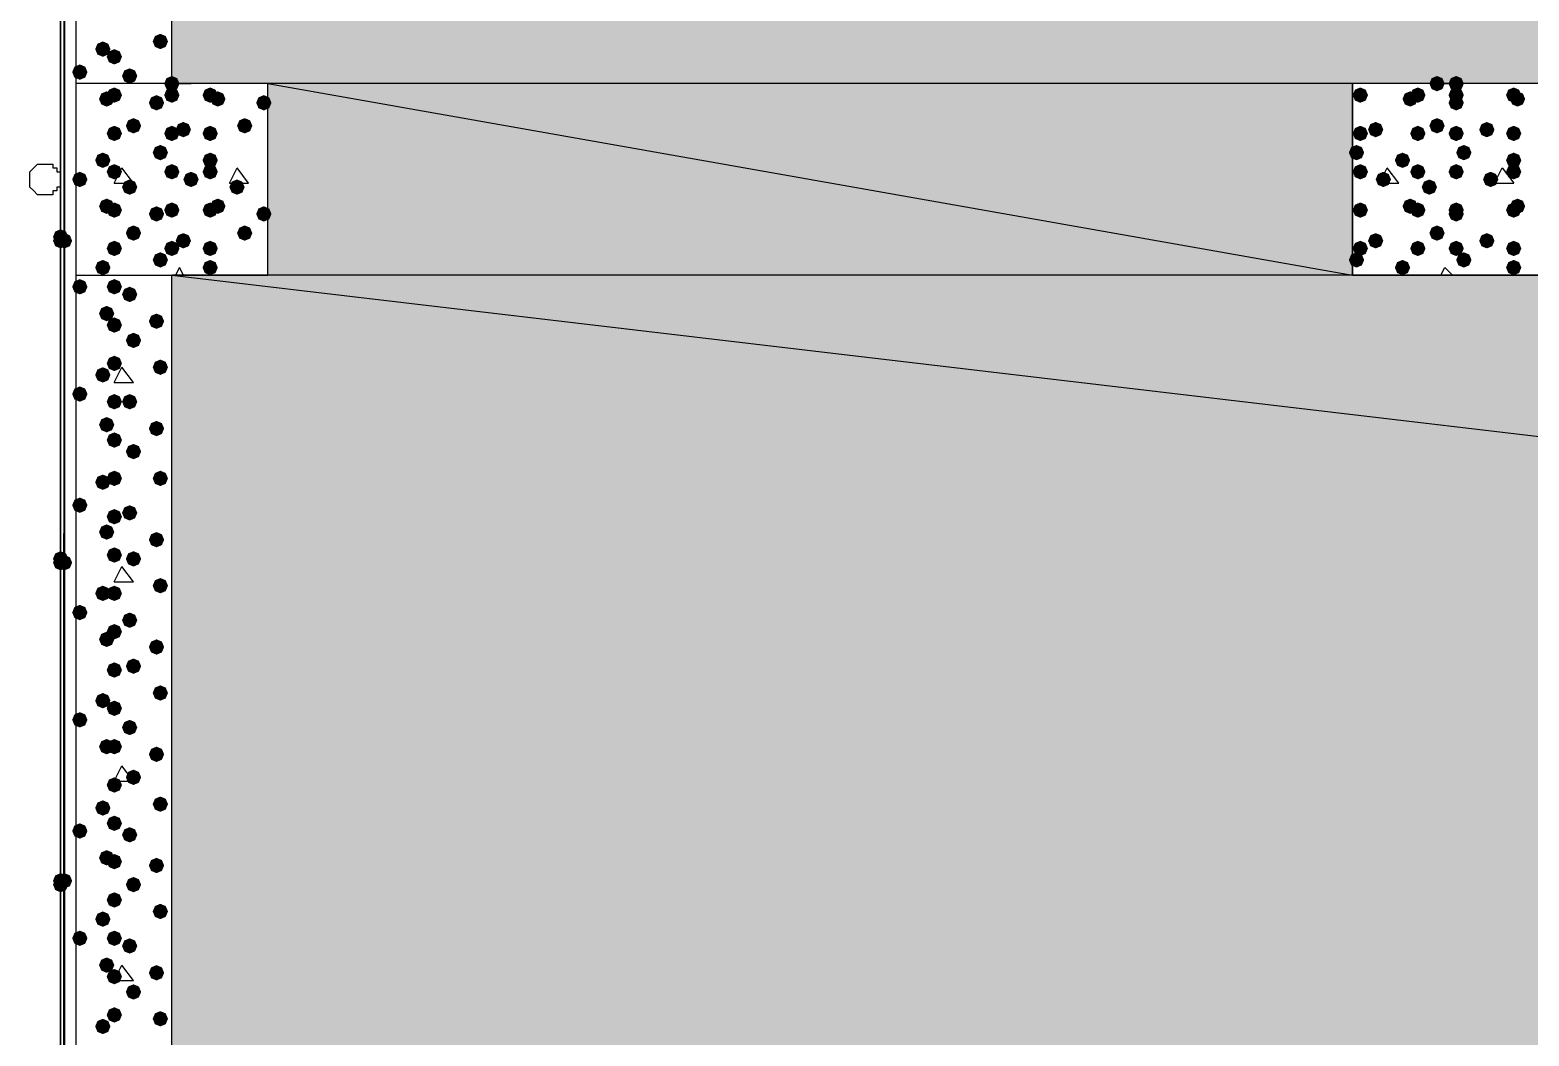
# Model space of a CAD drawing. Header units: millimetres. Extents: x 0 to 420, y 0 to 297.
# Drawn here: x 31.96 to 48.51, y 194.46 to 205.57 of the extents above; entities that cross this region are included whole.
import ezdxf

# ---------------------------------------------------------------- set-up
doc = ezdxf.new("R2010")
doc.units = ezdxf.units.MM
doc.layers.get('0').update_dxf_attribs({"linetype": 'CONTINUOUS'})

msp = doc.modelspace()

# ---------------------------------------------------------------- hatches: boundary and pattern name
at = {"true_color": 0x000007}
h = msp.add_hatch(color=0, dxfattribs=at)
h.paths.add_polyline_path([(32.342667, 226.271667), (32.342667, 82.677)], flags=0)
h.paths.add_polyline_path([(32.342667, 82.677), (32.342667, 226.271667)], flags=0)
at = {"true_color": 0x000008}
h = msp.add_hatch(color=0, dxfattribs=at)
h.paths.add_polyline_path([(379.603, 224.070333), (33.528, 224.070333), (379.603, 204.978)], flags=0)
h.paths.add_polyline_path([(33.528, 224.070333), (379.603, 204.978), (33.528, 204.978)], flags=0)
for points in [[(32.850667, 205.359), (32.825796, 205.299204), (32.766, 205.274333), (32.706204, 205.299204), (32.681333, 205.359), (32.706204, 205.418796), (32.766, 205.443667), (32.825796, 205.418796)], [(33.485667, 205.443667), (33.460796, 205.383871), (33.401, 205.359), (33.341204, 205.383871), (33.316333, 205.443667), (33.341204, 205.503462), (33.401, 205.528333), (33.460796, 205.503463)], [(32.977667, 205.274333), (32.952796, 205.214538), (32.893, 205.189667), (32.833204, 205.214538), (32.808333, 205.274333), (32.833204, 205.334129), (32.893, 205.359), (32.952796, 205.334129)], [(32.596667, 205.105), (32.571796, 205.045204), (32.512, 205.020333), (32.452204, 205.045204), (32.427333, 205.105), (32.452204, 205.164796), (32.512, 205.189667), (32.571796, 205.164796)], [(33.147, 205.062667), (33.122129, 205.002871), (33.062333, 204.978), (33.002538, 205.002871), (32.977667, 205.062667), (33.002537, 205.122462), (33.062333, 205.147333), (33.122129, 205.122463)], [(32.596667, 202.734333), (32.571796, 202.674537), (32.512, 202.649667), (32.452204, 202.674537), (32.427333, 202.734333), (32.452204, 202.794129), (32.512, 202.819), (32.571796, 202.794129)], [(32.977667, 202.734333), (32.952796, 202.674537), (32.893, 202.649667), (32.833204, 202.674537), (32.808333, 202.734333), (32.833204, 202.794129), (32.893, 202.819), (32.952796, 202.794129)], [(33.147, 202.649667), (33.122129, 202.589871), (33.062333, 202.565), (33.002538, 202.589871), (32.977667, 202.649667), (33.002537, 202.709462), (33.062333, 202.734333), (33.122129, 202.709463)], [(32.893, 202.438), (32.868129, 202.378204), (32.808333, 202.353333), (32.748537, 202.378204), (32.723667, 202.438), (32.748537, 202.497796), (32.808333, 202.522667), (32.868129, 202.497796)], [(33.443333, 202.353333), (33.418463, 202.293537), (33.358667, 202.268667), (33.298871, 202.293537), (33.274, 202.353333), (33.298871, 202.413129), (33.358667, 202.438), (33.418462, 202.413129)], [(32.977667, 202.311), (32.952796, 202.251204), (32.893, 202.226333), (32.833204, 202.251204), (32.808333, 202.311), (32.833204, 202.370796), (32.893, 202.395667), (32.952796, 202.370796)], [(33.189333, 202.141667), (33.164462, 202.081871), (33.104667, 202.057), (33.044871, 202.081871), (33.02, 202.141667), (33.044871, 202.201462), (33.104667, 202.226333), (33.164462, 202.201463)], [(32.977667, 201.887667), (32.952796, 201.827871), (32.893, 201.803), (32.833204, 201.827871), (32.808333, 201.887667), (32.833204, 201.947462), (32.893, 201.972333), (32.952796, 201.947463)], [(32.850667, 201.760667), (32.825796, 201.700871), (32.766, 201.676), (32.706204, 201.700871), (32.681333, 201.760667), (32.706204, 201.820462), (32.766, 201.845333), (32.825796, 201.820463)], [(33.485667, 201.845333), (33.460796, 201.785537), (33.401, 201.760667), (33.341204, 201.785537), (33.316333, 201.845333), (33.341204, 201.905129), (33.401, 201.93), (33.460796, 201.905129)], [(32.596667, 201.549), (32.571796, 201.489204), (32.512, 201.464333), (32.452204, 201.489204), (32.427333, 201.549), (32.452204, 201.608796), (32.512, 201.633667), (32.571796, 201.608796)], [(32.977667, 201.464333), (32.952796, 201.404538), (32.893, 201.379667), (32.833204, 201.404538), (32.808333, 201.464333), (32.833204, 201.524129), (32.893, 201.549), (32.952796, 201.524129)], [(33.147, 201.464333), (33.122129, 201.404538), (33.062333, 201.379667), (33.002538, 201.404538), (32.977667, 201.464333), (33.002537, 201.524129), (33.062333, 201.549), (33.122129, 201.524129)], [(32.893, 201.210333), (32.868129, 201.150537), (32.808333, 201.125667), (32.748537, 201.150537), (32.723667, 201.210333), (32.748537, 201.270129), (32.808333, 201.295), (32.868129, 201.270129)], [(32.977667, 201.041), (32.952796, 200.981204), (32.893, 200.956333), (32.833204, 200.981204), (32.808333, 201.041), (32.833204, 201.100796), (32.893, 201.125667), (32.952796, 201.100796)], [(33.443333, 201.168), (33.418463, 201.108204), (33.358667, 201.083333), (33.298871, 201.108204), (33.274, 201.168), (33.298871, 201.227796), (33.358667, 201.252667), (33.418462, 201.227796)], [(33.189333, 200.914), (33.164462, 200.854204), (33.104667, 200.829333), (33.044871, 200.854204), (33.02, 200.914), (33.044871, 200.973796), (33.104667, 200.998667), (33.164462, 200.973796)], [(32.850667, 200.575333), (32.825796, 200.515537), (32.766, 200.490667), (32.706204, 200.515537), (32.681333, 200.575333), (32.706204, 200.635129), (32.766, 200.66), (32.825796, 200.635129)], [(32.977667, 200.617667), (32.952796, 200.557871), (32.893, 200.533), (32.833204, 200.557871), (32.808333, 200.617667), (32.833204, 200.677462), (32.893, 200.702333), (32.952796, 200.677463)], [(33.485667, 200.617667), (33.460796, 200.557871), (33.401, 200.533), (33.341204, 200.557871), (33.316333, 200.617667), (33.341204, 200.677462), (33.401, 200.702333), (33.460796, 200.677463)], [(32.596667, 200.321333), (32.571796, 200.261537), (32.512, 200.236667), (32.452204, 200.261537), (32.427333, 200.321333), (32.452204, 200.381129), (32.512, 200.406), (32.571796, 200.381129)], [(33.147, 200.236667), (33.122129, 200.176871), (33.062333, 200.152), (33.002538, 200.176871), (32.977667, 200.236667), (33.002537, 200.296462), (33.062333, 200.321333), (33.122129, 200.296463)], [(32.977667, 200.194333), (32.952796, 200.134537), (32.893, 200.109667), (32.833204, 200.134537), (32.808333, 200.194333), (32.833204, 200.254129), (32.893, 200.279), (32.952796, 200.254129)], [(32.893, 200.025), (32.868129, 199.965204), (32.808333, 199.940333), (32.748537, 199.965204), (32.723667, 200.025), (32.748537, 200.084796), (32.808333, 200.109667), (32.868129, 200.084796)], [(33.443333, 199.940333), (33.418463, 199.880537), (33.358667, 199.855667), (33.298871, 199.880537), (33.274, 199.940333), (33.298871, 200.000129), (33.358667, 200.025), (33.418462, 200.000129)], [(32.977667, 199.771), (32.952796, 199.711204), (32.893, 199.686333), (32.833204, 199.711204), (32.808333, 199.771), (32.833204, 199.830796), (32.893, 199.855667), (32.952796, 199.830796)], [(33.189333, 199.728667), (33.164462, 199.668871), (33.104667, 199.644), (33.044871, 199.668871), (33.02, 199.728667), (33.044871, 199.788462), (33.104667, 199.813333), (33.164462, 199.788463)], [(33.485667, 199.432333), (33.460796, 199.372537), (33.401, 199.347667), (33.341204, 199.372537), (33.316333, 199.432333), (33.341204, 199.492129), (33.401, 199.517), (33.460796, 199.492129)], [(32.850667, 199.347667), (32.825796, 199.287871), (32.766, 199.263), (32.706204, 199.287871), (32.681333, 199.347667), (32.706204, 199.407462), (32.766, 199.432333), (32.825796, 199.407463)], [(32.977667, 199.347667), (32.952796, 199.287871), (32.893, 199.263), (32.833204, 199.287871), (32.808333, 199.347667), (32.833204, 199.407462), (32.893, 199.432333), (32.952796, 199.407463)], [(32.596667, 199.136), (32.571796, 199.076204), (32.512, 199.051333), (32.452204, 199.076204), (32.427333, 199.136), (32.452204, 199.195796), (32.512, 199.220667), (32.571796, 199.195796)], [(33.147, 199.051333), (33.122129, 198.991537), (33.062333, 198.966667), (33.002538, 198.991537), (32.977667, 199.051333), (33.002537, 199.111129), (33.062333, 199.136), (33.122129, 199.111129)], [(32.977667, 198.924333), (32.952796, 198.864537), (32.893, 198.839667), (32.833204, 198.864537), (32.808333, 198.924333), (32.833204, 198.984129), (32.893, 199.009), (32.952796, 198.984129)], [(32.893, 198.839667), (32.868129, 198.779871), (32.808333, 198.755), (32.748537, 198.779871), (32.723667, 198.839667), (32.748537, 198.899462), (32.808333, 198.924333), (32.868129, 198.899463)], [(33.443333, 198.755), (33.418463, 198.695204), (33.358667, 198.670333), (33.298871, 198.695204), (33.274, 198.755), (33.298871, 198.814796), (33.358667, 198.839667), (33.418462, 198.814796)], [(33.189333, 198.543333), (33.164462, 198.483537), (33.104667, 198.458667), (33.044871, 198.483537), (33.02, 198.543333), (33.044871, 198.603129), (33.104667, 198.628), (33.164462, 198.603129)], [(32.977667, 198.501), (32.952796, 198.441204), (32.893, 198.416333), (32.833204, 198.441204), (32.808333, 198.501), (32.833204, 198.560796), (32.893, 198.585667), (32.952796, 198.560796)], [(33.485667, 198.247), (33.460796, 198.187204), (33.401, 198.162333), (33.341204, 198.187204), (33.316333, 198.247), (33.341204, 198.306796), (33.401, 198.331667), (33.460796, 198.306796)], [(32.850667, 198.162333), (32.825796, 198.102537), (32.766, 198.077667), (32.706204, 198.102537), (32.681333, 198.162333), (32.706204, 198.222129), (32.766, 198.247), (32.825796, 198.222129)], [(32.977667, 198.077667), (32.952796, 198.017871), (32.893, 197.993), (32.833204, 198.017871), (32.808333, 198.077667), (32.833204, 198.137462), (32.893, 198.162333), (32.952796, 198.137463)], [(32.596667, 197.950667), (32.571796, 197.890871), (32.512, 197.866), (32.452204, 197.890871), (32.427333, 197.950667), (32.452204, 198.010462), (32.512, 198.035333), (32.571796, 198.010463)], [(33.147, 197.866), (33.122129, 197.806204), (33.062333, 197.781333), (33.002538, 197.806204), (32.977667, 197.866), (33.002537, 197.925796), (33.062333, 197.950667), (33.122129, 197.925796)], [(32.893, 197.654333), (32.868129, 197.594538), (32.808333, 197.569667), (32.748537, 197.594538), (32.723667, 197.654333), (32.748537, 197.714129), (32.808333, 197.739), (32.868129, 197.714129)], [(32.977667, 197.654333), (32.952796, 197.594538), (32.893, 197.569667), (32.833204, 197.594538), (32.808333, 197.654333), (32.833204, 197.714129), (32.893, 197.739), (32.952796, 197.714129)], [(33.443333, 197.569667), (33.418463, 197.509871), (33.358667, 197.485), (33.298871, 197.509871), (33.274, 197.569667), (33.298871, 197.629462), (33.358667, 197.654333), (33.418462, 197.629463)], [(32.977667, 197.231), (32.952796, 197.171204), (32.893, 197.146333), (32.833204, 197.171204), (32.808333, 197.231), (32.833204, 197.290796), (32.893, 197.315667), (32.952796, 197.290796)], [(33.189333, 197.315667), (33.164462, 197.255871), (33.104667, 197.231), (33.044871, 197.255871), (33.02, 197.315667), (33.044871, 197.375462), (33.104667, 197.400333), (33.164462, 197.375463)], [(32.850667, 196.977), (32.825796, 196.917204), (32.766, 196.892333), (32.706204, 196.917204), (32.681333, 196.977), (32.706204, 197.036796), (32.766, 197.061667), (32.825796, 197.036796)], [(33.485667, 197.019333), (33.460796, 196.959537), (33.401, 196.934667), (33.341204, 196.959537), (33.316333, 197.019333), (33.341204, 197.079129), (33.401, 197.104), (33.460796, 197.079129)], [(32.596667, 196.723), (32.571796, 196.663204), (32.512, 196.638333), (32.452204, 196.663204), (32.427333, 196.723), (32.452204, 196.782796), (32.512, 196.807667), (32.571796, 196.782796)], [(32.977667, 196.807667), (32.952796, 196.747871), (32.893, 196.723), (32.833204, 196.747871), (32.808333, 196.807667), (32.833204, 196.867462), (32.893, 196.892333), (32.952796, 196.867463)], [(33.147, 196.680667), (33.122129, 196.620871), (33.062333, 196.596), (33.002538, 196.620871), (32.977667, 196.680667), (33.002537, 196.740462), (33.062333, 196.765333), (33.122129, 196.740463)], [(32.893, 196.426667), (32.868129, 196.366871), (32.808333, 196.342), (32.748537, 196.366871), (32.723667, 196.426667), (32.748537, 196.486462), (32.808333, 196.511333), (32.868129, 196.486463)], [(32.977667, 196.384333), (32.952796, 196.324537), (32.893, 196.299667), (32.833204, 196.324537), (32.808333, 196.384333), (32.833204, 196.444129), (32.893, 196.469), (32.952796, 196.444129)], [(33.443333, 196.342), (33.418463, 196.282204), (33.358667, 196.257333), (33.298871, 196.282204), (33.274, 196.342), (33.298871, 196.401796), (33.358667, 196.426667), (33.418462, 196.401796)], [(33.189333, 196.130333), (33.164462, 196.070537), (33.104667, 196.045667), (33.044871, 196.070537), (33.02, 196.130333), (33.044871, 196.190129), (33.104667, 196.215), (33.164462, 196.190129)], [(32.977667, 195.961), (32.952796, 195.901204), (32.893, 195.876333), (32.833204, 195.901204), (32.808333, 195.961), (32.833204, 196.020796), (32.893, 196.045667), (32.952796, 196.020796)], [(32.850667, 195.749333), (32.825796, 195.689537), (32.766, 195.664667), (32.706204, 195.689537), (32.681333, 195.749333), (32.706204, 195.809129), (32.766, 195.834), (32.825796, 195.809129)], [(33.485667, 195.834), (33.460796, 195.774204), (33.401, 195.749333), (33.341204, 195.774204), (33.316333, 195.834), (33.341204, 195.893796), (33.401, 195.918667), (33.460796, 195.893796)], [(32.596667, 195.537667), (32.571796, 195.477871), (32.512, 195.453), (32.452204, 195.477871), (32.427333, 195.537667), (32.452204, 195.597462), (32.512, 195.622333), (32.571796, 195.597463)], [(32.977667, 195.537667), (32.952796, 195.477871), (32.893, 195.453), (32.833204, 195.477871), (32.808333, 195.537667), (32.833204, 195.597462), (32.893, 195.622333), (32.952796, 195.597463)], [(33.147, 195.453), (33.122129, 195.393204), (33.062333, 195.368333), (33.002538, 195.393204), (32.977667, 195.453), (33.002537, 195.512796), (33.062333, 195.537667), (33.122129, 195.512796)], [(32.893, 195.241333), (32.868129, 195.181537), (32.808333, 195.156667), (32.748537, 195.181537), (32.723667, 195.241333), (32.748537, 195.301129), (32.808333, 195.326), (32.868129, 195.301129)], [(32.977667, 195.114333), (32.952796, 195.054537), (32.893, 195.029667), (32.833204, 195.054537), (32.808333, 195.114333), (32.833204, 195.174129), (32.893, 195.199), (32.952796, 195.174129)], [(33.443333, 195.156667), (33.418463, 195.096871), (33.358667, 195.072), (33.298871, 195.096871), (33.274, 195.156667), (33.298871, 195.216462), (33.358667, 195.241333), (33.418462, 195.216463)], [(33.189333, 194.945), (33.164462, 194.885204), (33.104667, 194.860333), (33.044871, 194.885204), (33.02, 194.945), (33.044871, 195.004796), (33.104667, 195.029667), (33.164462, 195.004796)], [(32.977667, 194.691), (32.952796, 194.631204), (32.893, 194.606333), (32.833204, 194.631204), (32.808333, 194.691), (32.833204, 194.750796), (32.893, 194.775667), (32.952796, 194.750796)], [(33.485667, 194.648667), (33.460796, 194.588871), (33.401, 194.564), (33.341204, 194.588871), (33.316333, 194.648667), (33.341204, 194.708462), (33.401, 194.733333), (33.460796, 194.708463)], [(32.850667, 194.564), (32.825796, 194.504204), (32.766, 194.479333), (32.706204, 194.504204), (32.681333, 194.564), (32.706204, 194.623796), (32.766, 194.648667), (32.825796, 194.623796)]]:
    msp.add_hatch(color=0, dxfattribs=at).paths.add_polyline_path(points, flags=0)
at = {"true_color": 0x000007}
for points in [[(32.977667, 204.851), (32.952796, 204.791204), (32.893, 204.766333), (32.833204, 204.791204), (32.808333, 204.851), (32.833204, 204.910796), (32.893, 204.935667), (32.952796, 204.910796)], [(33.612667, 204.978), (33.587796, 204.918204), (33.528, 204.893333), (33.468204, 204.918204), (33.443333, 204.978), (33.468204, 205.037796), (33.528, 205.062667), (33.587796, 205.037796)], [(33.612667, 204.851), (33.587796, 204.791204), (33.528, 204.766333), (33.468204, 204.791204), (33.443333, 204.851), (33.468204, 204.910796), (33.528, 204.935667), (33.587796, 204.910796)], [(34.036, 204.851), (34.011129, 204.791204), (33.951333, 204.766333), (33.891537, 204.791204), (33.866667, 204.851), (33.891537, 204.910796), (33.951333, 204.935667), (34.011129, 204.910796)], [(46.736, 204.851), (46.711129, 204.791204), (46.651333, 204.766333), (46.591537, 204.791204), (46.566667, 204.851), (46.591537, 204.910796), (46.651333, 204.935667), (46.711129, 204.910796)], [(47.371, 204.851), (47.346129, 204.791204), (47.286333, 204.766333), (47.226537, 204.791204), (47.201667, 204.851), (47.226537, 204.910796), (47.286333, 204.935667), (47.346129, 204.910796)], [(47.582667, 204.978), (47.557796, 204.918204), (47.498, 204.893333), (47.438204, 204.918204), (47.413333, 204.978), (47.438204, 205.037796), (47.498, 205.062667), (47.557796, 205.037796)], [(47.794333, 204.978), (47.769462, 204.918204), (47.709667, 204.893333), (47.649871, 204.918204), (47.625, 204.978), (47.649871, 205.037796), (47.709667, 205.062667), (47.769462, 205.037796)], [(47.794333, 204.851), (47.769462, 204.791204), (47.709667, 204.766333), (47.649871, 204.791204), (47.625, 204.851), (47.649871, 204.910796), (47.709667, 204.935667), (47.769462, 204.910796)], [(48.429333, 204.851), (48.404462, 204.791204), (48.344667, 204.766333), (48.284871, 204.791204), (48.26, 204.851), (48.284871, 204.910796), (48.344667, 204.935667), (48.404462, 204.910796)], [(32.893, 204.808667), (32.868129, 204.748871), (32.808333, 204.724), (32.748537, 204.748871), (32.723667, 204.808667), (32.748537, 204.868462), (32.808333, 204.893333), (32.868129, 204.868463)], [(33.443333, 204.766333), (33.418463, 204.706537), (33.358667, 204.681667), (33.298871, 204.706537), (33.274, 204.766333), (33.298871, 204.826129), (33.358667, 204.851), (33.418462, 204.826129)], [(34.120667, 204.808667), (34.095796, 204.748871), (34.036, 204.724), (33.976204, 204.748871), (33.951333, 204.808667), (33.976204, 204.868462), (34.036, 204.893333), (34.095796, 204.868463)], [(34.628667, 204.766333), (34.603796, 204.706537), (34.544, 204.681667), (34.484204, 204.706537), (34.459333, 204.766333), (34.484204, 204.826129), (34.544, 204.851), (34.603796, 204.826129)], [(47.286333, 204.808667), (47.261463, 204.748871), (47.201667, 204.724), (47.141871, 204.748871), (47.117, 204.808667), (47.141871, 204.868462), (47.201667, 204.893333), (47.261462, 204.868463)], [(47.794333, 204.766333), (47.769462, 204.706537), (47.709667, 204.681667), (47.649871, 204.706537), (47.625, 204.766333), (47.649871, 204.826129), (47.709667, 204.851), (47.769462, 204.826129)], [(48.471667, 204.808667), (48.446796, 204.748871), (48.387, 204.724), (48.327204, 204.748871), (48.302333, 204.808667), (48.327204, 204.868462), (48.387, 204.893333), (48.446796, 204.868463)], [(33.189333, 204.512333), (33.164462, 204.452537), (33.104667, 204.427667), (33.044871, 204.452537), (33.02, 204.512333), (33.044871, 204.572129), (33.104667, 204.597), (33.164462, 204.572129)], [(34.417, 204.512333), (34.392129, 204.452537), (34.332333, 204.427667), (34.272538, 204.452537), (34.247667, 204.512333), (34.272537, 204.572129), (34.332333, 204.597), (34.392129, 204.572129)], [(47.582667, 204.512333), (47.557796, 204.452537), (47.498, 204.427667), (47.438204, 204.452537), (47.413333, 204.512333), (47.438204, 204.572129), (47.498, 204.597), (47.557796, 204.572129)], [(32.977667, 204.427667), (32.952796, 204.367871), (32.893, 204.343), (32.833204, 204.367871), (32.808333, 204.427667), (32.833204, 204.487462), (32.893, 204.512333), (32.952796, 204.487463)], [(33.612667, 204.427667), (33.587796, 204.367871), (33.528, 204.343), (33.468204, 204.367871), (33.443333, 204.427667), (33.468204, 204.487462), (33.528, 204.512333), (33.587796, 204.487463)], [(33.739667, 204.47), (33.714796, 204.410204), (33.655, 204.385333), (33.595204, 204.410204), (33.570333, 204.47), (33.595204, 204.529796), (33.655, 204.554667), (33.714796, 204.529796)], [(34.036, 204.427667), (34.011129, 204.367871), (33.951333, 204.343), (33.891537, 204.367871), (33.866667, 204.427667), (33.891537, 204.487462), (33.951333, 204.512333), (34.011129, 204.487463)], [(46.736, 204.427667), (46.711129, 204.367871), (46.651333, 204.343), (46.591537, 204.367871), (46.566667, 204.427667), (46.591537, 204.487462), (46.651333, 204.512333), (46.711129, 204.487463)], [(46.905333, 204.47), (46.880463, 204.410204), (46.820667, 204.385333), (46.760871, 204.410204), (46.736, 204.47), (46.760871, 204.529796), (46.820667, 204.554667), (46.880462, 204.529796)], [(47.371, 204.427667), (47.346129, 204.367871), (47.286333, 204.343), (47.226537, 204.367871), (47.201667, 204.427667), (47.226537, 204.487462), (47.286333, 204.512333), (47.346129, 204.487463)], [(47.794333, 204.427667), (47.769462, 204.367871), (47.709667, 204.343), (47.649871, 204.367871), (47.625, 204.427667), (47.649871, 204.487462), (47.709667, 204.512333), (47.769462, 204.487463)], [(48.133, 204.47), (48.108129, 204.410204), (48.048333, 204.385333), (47.988538, 204.410204), (47.963667, 204.47), (47.988537, 204.529796), (48.048333, 204.554667), (48.108129, 204.529796)], [(48.429333, 204.427667), (48.404462, 204.367871), (48.344667, 204.343), (48.284871, 204.367871), (48.26, 204.427667), (48.284871, 204.487462), (48.344667, 204.512333), (48.404462, 204.487463)], [(33.485667, 204.216), (33.460796, 204.156204), (33.401, 204.131333), (33.341204, 204.156204), (33.316333, 204.216), (33.341204, 204.275796), (33.401, 204.300667), (33.460796, 204.275796)], [(46.693667, 204.216), (46.668796, 204.156204), (46.609, 204.131333), (46.549204, 204.156204), (46.524333, 204.216), (46.549204, 204.275796), (46.609, 204.300667), (46.668796, 204.275796)], [(47.879, 204.216), (47.854129, 204.156204), (47.794333, 204.131333), (47.734538, 204.156204), (47.709667, 204.216), (47.734537, 204.275796), (47.794333, 204.300667), (47.854129, 204.275796)], [(32.850667, 204.131333), (32.825796, 204.071537), (32.766, 204.046667), (32.706204, 204.071537), (32.681333, 204.131333), (32.706204, 204.191129), (32.766, 204.216), (32.825796, 204.191129)], [(34.036, 204.131333), (34.011129, 204.071537), (33.951333, 204.046667), (33.891537, 204.071537), (33.866667, 204.131333), (33.891537, 204.191129), (33.951333, 204.216), (34.011129, 204.191129)], [(47.201667, 204.131333), (47.176796, 204.071537), (47.117, 204.046667), (47.057204, 204.071537), (47.032333, 204.131333), (47.057204, 204.191129), (47.117, 204.216), (47.176796, 204.191129)], [(48.429333, 204.131333), (48.404462, 204.071537), (48.344667, 204.046667), (48.284871, 204.071537), (48.26, 204.131333), (48.284871, 204.191129), (48.344667, 204.216), (48.404462, 204.191129)], [(32.596667, 203.919667), (32.571796, 203.859871), (32.512, 203.835), (32.452204, 203.859871), (32.427333, 203.919667), (32.452204, 203.979462), (32.512, 204.004333), (32.571796, 203.979463)], [(32.977667, 204.004333), (32.952796, 203.944537), (32.893, 203.919667), (32.833204, 203.944537), (32.808333, 204.004333), (32.833204, 204.064129), (32.893, 204.089), (32.952796, 204.064129)], [(33.612667, 204.004333), (33.587796, 203.944537), (33.528, 203.919667), (33.468204, 203.944537), (33.443333, 204.004333), (33.468204, 204.064129), (33.528, 204.089), (33.587796, 204.064129)], [(33.824333, 203.919667), (33.799462, 203.859871), (33.739667, 203.835), (33.679871, 203.859871), (33.655, 203.919667), (33.679871, 203.979462), (33.739667, 204.004333), (33.799462, 203.979463)], [(34.036, 204.004333), (34.011129, 203.944537), (33.951333, 203.919667), (33.891537, 203.944537), (33.866667, 204.004333), (33.891537, 204.064129), (33.951333, 204.089), (34.011129, 204.064129)], [(46.736, 204.004333), (46.711129, 203.944537), (46.651333, 203.919667), (46.591537, 203.944537), (46.566667, 204.004333), (46.591537, 204.064129), (46.651333, 204.089), (46.711129, 204.064129)], [(46.99, 203.919667), (46.965129, 203.859871), (46.905333, 203.835), (46.845538, 203.859871), (46.820667, 203.919667), (46.845537, 203.979462), (46.905333, 204.004333), (46.965129, 203.979463)], [(47.371, 204.004333), (47.346129, 203.944537), (47.286333, 203.919667), (47.226537, 203.944537), (47.201667, 204.004333), (47.226537, 204.064129), (47.286333, 204.089), (47.346129, 204.064129)], [(47.794333, 204.004333), (47.769462, 203.944537), (47.709667, 203.919667), (47.649871, 203.944537), (47.625, 204.004333), (47.649871, 204.064129), (47.709667, 204.089), (47.769462, 204.064129)], [(48.175333, 203.919667), (48.150463, 203.859871), (48.090667, 203.835), (48.030871, 203.859871), (48.006, 203.919667), (48.030871, 203.979462), (48.090667, 204.004333), (48.150462, 203.979463)], [(48.429333, 204.004333), (48.404462, 203.944537), (48.344667, 203.919667), (48.284871, 203.944537), (48.26, 204.004333), (48.284871, 204.064129), (48.344667, 204.089), (48.404462, 204.064129)], [(33.147, 203.835), (33.122129, 203.775204), (33.062333, 203.750333), (33.002538, 203.775204), (32.977667, 203.835), (33.002537, 203.894796), (33.062333, 203.919667), (33.122129, 203.894796)], [(34.332333, 203.835), (34.307463, 203.775204), (34.247667, 203.750333), (34.187871, 203.775204), (34.163, 203.835), (34.187871, 203.894796), (34.247667, 203.919667), (34.307462, 203.894796)], [(47.498, 203.835), (47.473129, 203.775204), (47.413333, 203.750333), (47.353537, 203.775204), (47.328667, 203.835), (47.353537, 203.894796), (47.413333, 203.919667), (47.473129, 203.894796)], [(32.893, 203.623333), (32.868129, 203.563538), (32.808333, 203.538667), (32.748537, 203.563538), (32.723667, 203.623333), (32.748537, 203.683129), (32.808333, 203.708), (32.868129, 203.683129)], [(32.977667, 203.581), (32.952796, 203.521204), (32.893, 203.496333), (32.833204, 203.521204), (32.808333, 203.581), (32.833204, 203.640796), (32.893, 203.665667), (32.952796, 203.640796)], [(33.443333, 203.538667), (33.418463, 203.478871), (33.358667, 203.454), (33.298871, 203.478871), (33.274, 203.538667), (33.298871, 203.598462), (33.358667, 203.623333), (33.418462, 203.598463)], [(33.612667, 203.581), (33.587796, 203.521204), (33.528, 203.496333), (33.468204, 203.521204), (33.443333, 203.581), (33.468204, 203.640796), (33.528, 203.665667), (33.587796, 203.640796)], [(34.036, 203.581), (34.011129, 203.521204), (33.951333, 203.496333), (33.891537, 203.521204), (33.866667, 203.581), (33.891537, 203.640796), (33.951333, 203.665667), (34.011129, 203.640796)], [(34.120667, 203.623333), (34.095796, 203.563538), (34.036, 203.538667), (33.976204, 203.563538), (33.951333, 203.623333), (33.976204, 203.683129), (34.036, 203.708), (34.095796, 203.683129)], [(34.628667, 203.538667), (34.603796, 203.478871), (34.544, 203.454), (34.484204, 203.478871), (34.459333, 203.538667), (34.484204, 203.598462), (34.544, 203.623333), (34.603796, 203.598463)], [(46.736, 203.581), (46.711129, 203.521204), (46.651333, 203.496333), (46.591537, 203.521204), (46.566667, 203.581), (46.591537, 203.640796), (46.651333, 203.665667), (46.711129, 203.640796)], [(47.286333, 203.623333), (47.261463, 203.563538), (47.201667, 203.538667), (47.141871, 203.563538), (47.117, 203.623333), (47.141871, 203.683129), (47.201667, 203.708), (47.261462, 203.683129)], [(47.371, 203.581), (47.346129, 203.521204), (47.286333, 203.496333), (47.226537, 203.521204), (47.201667, 203.581), (47.226537, 203.640796), (47.286333, 203.665667), (47.346129, 203.640796)], [(47.794333, 203.581), (47.769462, 203.521204), (47.709667, 203.496333), (47.649871, 203.521204), (47.625, 203.581), (47.649871, 203.640796), (47.709667, 203.665667), (47.769462, 203.640796)], [(47.794333, 203.538667), (47.769462, 203.478871), (47.709667, 203.454), (47.649871, 203.478871), (47.625, 203.538667), (47.649871, 203.598462), (47.709667, 203.623333), (47.769462, 203.598463)], [(48.429333, 203.581), (48.404462, 203.521204), (48.344667, 203.496333), (48.284871, 203.521204), (48.26, 203.581), (48.284871, 203.640796), (48.344667, 203.665667), (48.404462, 203.640796)], [(48.471667, 203.623333), (48.446796, 203.563538), (48.387, 203.538667), (48.327204, 203.563538), (48.302333, 203.623333), (48.327204, 203.683129), (48.387, 203.708), (48.446796, 203.683129)], [(33.189333, 203.327), (33.164462, 203.267204), (33.104667, 203.242333), (33.044871, 203.267204), (33.02, 203.327), (33.044871, 203.386796), (33.104667, 203.411667), (33.164462, 203.386796)], [(33.739667, 203.242333), (33.714796, 203.182537), (33.655, 203.157667), (33.595204, 203.182537), (33.570333, 203.242333), (33.595204, 203.302129), (33.655, 203.327), (33.714796, 203.302129)], [(34.417, 203.327), (34.392129, 203.267204), (34.332333, 203.242333), (34.272538, 203.267204), (34.247667, 203.327), (34.272537, 203.386796), (34.332333, 203.411667), (34.392129, 203.386796)], [(46.905333, 203.242333), (46.880463, 203.182537), (46.820667, 203.157667), (46.760871, 203.182537), (46.736, 203.242333), (46.760871, 203.302129), (46.820667, 203.327), (46.880462, 203.302129)], [(47.582667, 203.327), (47.557796, 203.267204), (47.498, 203.242333), (47.438204, 203.267204), (47.413333, 203.327), (47.438204, 203.386796), (47.498, 203.411667), (47.557796, 203.386796)], [(48.133, 203.242333), (48.108129, 203.182537), (48.048333, 203.157667), (47.988538, 203.182537), (47.963667, 203.242333), (47.988537, 203.302129), (48.048333, 203.327), (48.108129, 203.302129)], [(32.977667, 203.157667), (32.952796, 203.097871), (32.893, 203.073), (32.833204, 203.097871), (32.808333, 203.157667), (32.833204, 203.217462), (32.893, 203.242333), (32.952796, 203.217463)], [(33.485667, 203.030667), (33.460796, 202.970871), (33.401, 202.946), (33.341204, 202.970871), (33.316333, 203.030667), (33.341204, 203.090462), (33.401, 203.115333), (33.460796, 203.090463)], [(33.612667, 203.157667), (33.587796, 203.097871), (33.528, 203.073), (33.468204, 203.097871), (33.443333, 203.157667), (33.468204, 203.217462), (33.528, 203.242333), (33.587796, 203.217463)], [(34.036, 203.157667), (34.011129, 203.097871), (33.951333, 203.073), (33.891537, 203.097871), (33.866667, 203.157667), (33.891537, 203.217462), (33.951333, 203.242333), (34.011129, 203.217463)], [(46.693667, 203.030667), (46.668796, 202.970871), (46.609, 202.946), (46.549204, 202.970871), (46.524333, 203.030667), (46.549204, 203.090462), (46.609, 203.115333), (46.668796, 203.090463)], [(46.736, 203.157667), (46.711129, 203.097871), (46.651333, 203.073), (46.591537, 203.097871), (46.566667, 203.157667), (46.591537, 203.217462), (46.651333, 203.242333), (46.711129, 203.217463)], [(47.371, 203.157667), (47.346129, 203.097871), (47.286333, 203.073), (47.226537, 203.097871), (47.201667, 203.157667), (47.226537, 203.217462), (47.286333, 203.242333), (47.346129, 203.217463)], [(47.794333, 203.157667), (47.769462, 203.097871), (47.709667, 203.073), (47.649871, 203.097871), (47.625, 203.157667), (47.649871, 203.217462), (47.709667, 203.242333), (47.769462, 203.217463)], [(47.879, 203.030667), (47.854129, 202.970871), (47.794333, 202.946), (47.734538, 202.970871), (47.709667, 203.030667), (47.734537, 203.090462), (47.794333, 203.115333), (47.854129, 203.090463)], [(48.429333, 203.157667), (48.404462, 203.097871), (48.344667, 203.073), (48.284871, 203.097871), (48.26, 203.157667), (48.284871, 203.217462), (48.344667, 203.242333), (48.404462, 203.217463)], [(32.850667, 202.946), (32.825796, 202.886204), (32.766, 202.861333), (32.706204, 202.886204), (32.681333, 202.946), (32.706204, 203.005796), (32.766, 203.030667), (32.825796, 203.005796)], [(34.036, 202.946), (34.011129, 202.886204), (33.951333, 202.861333), (33.891537, 202.886204), (33.866667, 202.946), (33.891537, 203.005796), (33.951333, 203.030667), (34.011129, 203.005796)], [(47.201667, 202.946), (47.176796, 202.886204), (47.117, 202.861333), (47.057204, 202.886204), (47.032333, 202.946), (47.057204, 203.005796), (47.117, 203.030667), (47.176796, 203.005796)], [(48.429333, 202.946), (48.404462, 202.886204), (48.344667, 202.861333), (48.284871, 202.886204), (48.26, 202.946), (48.284871, 203.005796), (48.344667, 203.030667), (48.404462, 203.005796)]]:
    msp.add_hatch(color=0, dxfattribs=at).paths.add_polyline_path(points, flags=0)
at = {"true_color": 0x000008}
h = msp.add_hatch(color=0, dxfattribs=at)
h.paths.add_polyline_path([(46.566667, 204.978), (34.586333, 204.978), (46.566667, 202.861333)], flags=0)
h.paths.add_polyline_path([(34.586333, 204.978), (46.566667, 202.861333), (34.586333, 202.861333)], flags=0)
at = {"true_color": 0x0000fe}
for points in [[(32.385, 203.284667), (32.360129, 203.224871), (32.300333, 203.2), (32.240538, 203.224871), (32.215667, 203.284667), (32.240537, 203.344462), (32.300333, 203.369333), (32.360129, 203.344463)], [(32.385, 203.242333), (32.360129, 203.182537), (32.300333, 203.157667), (32.240538, 203.182537), (32.215667, 203.242333), (32.240537, 203.302129), (32.300333, 203.327), (32.360129, 203.302129)], [(32.385, 203.242333), (32.360129, 203.182537), (32.300333, 203.157667), (32.240538, 203.182537), (32.215667, 203.242333), (32.240537, 203.302129), (32.300333, 203.327), (32.360129, 203.302129)], [(32.427333, 203.242333), (32.402463, 203.182537), (32.342667, 203.157667), (32.282871, 203.182537), (32.258, 203.242333), (32.282871, 203.302129), (32.342667, 203.327), (32.402462, 203.302129)], [(32.385, 199.728667), (32.360129, 199.668871), (32.300333, 199.644), (32.240538, 199.668871), (32.215667, 199.728667), (32.240537, 199.788462), (32.300333, 199.813333), (32.360129, 199.788463)], [(32.385, 199.686333), (32.360129, 199.626537), (32.300333, 199.601667), (32.240538, 199.626537), (32.215667, 199.686333), (32.240537, 199.746129), (32.300333, 199.771), (32.360129, 199.746129)], [(32.385, 199.686333), (32.360129, 199.626537), (32.300333, 199.601667), (32.240538, 199.626537), (32.215667, 199.686333), (32.240537, 199.746129), (32.300333, 199.771), (32.360129, 199.746129)], [(32.427333, 199.686333), (32.402463, 199.626537), (32.342667, 199.601667), (32.282871, 199.626537), (32.258, 199.686333), (32.282871, 199.746129), (32.342667, 199.771), (32.402462, 199.746129)], [(32.385, 196.172667), (32.360129, 196.112871), (32.300333, 196.088), (32.240538, 196.112871), (32.215667, 196.172667), (32.240537, 196.232462), (32.300333, 196.257333), (32.360129, 196.232463)], [(32.385, 196.130333), (32.360129, 196.070537), (32.300333, 196.045667), (32.240538, 196.070537), (32.215667, 196.130333), (32.240537, 196.190129), (32.300333, 196.215), (32.360129, 196.190129)], [(32.385, 196.130333), (32.360129, 196.070537), (32.300333, 196.045667), (32.240538, 196.070537), (32.215667, 196.130333), (32.240537, 196.190129), (32.300333, 196.215), (32.360129, 196.190129)], [(32.427333, 196.172667), (32.402463, 196.112871), (32.342667, 196.088), (32.282871, 196.112871), (32.258, 196.172667), (32.282871, 196.232462), (32.342667, 196.257333), (32.402462, 196.232463)]]:
    msp.add_hatch(color=0, dxfattribs=at).paths.add_polyline_path(points, flags=0)
at = {"true_color": 0x000008}
h = msp.add_hatch(color=0, dxfattribs=at)
h.paths.add_polyline_path([(194.902667, 202.861333), (33.528, 202.861333), (194.902667, 183.811333)], flags=0)
h.paths.add_polyline_path([(33.528, 202.861333), (194.902667, 183.811333), (33.528, 183.811333)], flags=0)

# ---------------------------------------------------------------- linework, layer by layer
at = {"color": 0, "true_color": 0x000007}
for points in [[(32.300333, 82.677), (32.300333, 226.314)], [(32.300333, 82.677), (32.342667, 82.677), (32.342667, 226.314)], [(32.342667, 226.271667), (32.342667, 82.677)], [(32.342667, 82.677), (32.342667, 226.271667)], [(32.469667, 204.978), (32.469667, 202.861333), (34.586333, 202.861333), (34.586333, 204.978)], [(46.566667, 204.978), (46.566667, 202.861333), (48.683333, 202.861333), (48.683333, 204.978)], [(32.131, 204.089), (32.173333, 204.089), (32.215667, 204.089), (32.215667, 204.046667), (32.258, 204.046667), (32.258, 204.004333), (32.300333, 204.004333), (32.300333, 203.962), (32.300333, 203.919667), (32.300333, 203.877333), (32.300333, 203.835), (32.258, 203.835), (32.258, 203.792667), (32.215667, 203.792667), (32.215667, 203.750333), (32.173333, 203.750333), (32.131, 203.750333), (32.088667, 203.750333), (32.046333, 203.750333), (32.004, 203.792667), (31.961667, 203.835), (31.961667, 203.877333), (31.961667, 203.919667), (31.961667, 203.962), (31.961667, 204.004333), (32.004, 204.046667), (32.046333, 204.089), (32.088667, 204.089)]]:
    msp.add_lwpolyline(points, close=True, dxfattribs=at)
for points in [[(32.300333, 82.677), (32.300333, 226.314)], [(32.300333, 226.314), (32.300333, 82.677)], [(32.342667, 82.677), (32.342667, 226.271667), (32.342667, 226.314)], [(32.342667, 82.677), (32.342667, 226.271667)], [(32.469667, 224.070333), (32.469667, 204.978)], [(33.528, 204.978), (33.528, 224.070333)], [(33.528, 204.978), (33.739667, 204.978)], [(33.739667, 204.978), (33.697333, 204.978)], [(47.498, 204.978), (47.709667, 204.978)], [(32.893, 203.877333), (32.977667, 204.046667)], [(33.104667, 203.877333), (32.977667, 204.046667)], [(34.163, 203.877333), (34.247667, 204.046667)], [(34.374667, 203.877333), (34.247667, 204.046667)], [(46.863, 203.877333), (46.947667, 204.046667)], [(47.074667, 203.877333), (46.947667, 204.046667)], [(48.133, 203.877333), (48.217667, 204.046667), (48.344667, 203.877333)], [(32.893, 203.877333), (33.104667, 203.877333)], [(34.163, 203.877333), (34.374667, 203.877333)], [(46.863, 203.877333), (47.074667, 203.877333)], [(48.133, 203.877333), (48.344667, 203.877333)], [(33.570333, 202.861333), (33.612667, 202.946)], [(33.655, 202.861333), (33.612667, 202.946)], [(47.540333, 202.861333), (47.582667, 202.946)], [(47.667333, 202.861333), (47.582667, 202.946)], [(32.469667, 202.861333), (32.469667, 183.811333)], [(33.528, 183.811333), (33.528, 202.861333)]]:
    msp.add_lwpolyline(points, dxfattribs=at)
at = {"color": 0, "true_color": 0x000008}
for points in [[(33.528, 224.070333), (379.603, 204.978), (33.528, 204.978)], [(46.566667, 204.978), (34.586333, 204.978), (46.566667, 202.861333)], [(34.586333, 204.978), (46.566667, 202.861333), (34.586333, 202.861333)], [(194.902667, 202.861333), (33.528, 202.861333), (194.902667, 183.811333)], [(33.528, 202.861333), (194.902667, 183.811333), (33.528, 183.811333)]]:
    msp.add_lwpolyline(points, close=True, dxfattribs=at)
for points in [[(32.893, 201.676), (32.977667, 201.845333)], [(33.104667, 201.676), (32.977667, 201.845333)], [(32.893, 201.676), (33.104667, 201.676)], [(32.893, 199.474667), (32.977667, 199.644)], [(33.104667, 199.474667), (32.977667, 199.644)], [(32.893, 199.474667), (33.104667, 199.474667)], [(32.893, 197.273333), (32.977667, 197.442667)], [(33.104667, 197.273333), (32.977667, 197.442667)], [(32.893, 197.273333), (33.104667, 197.273333)], [(32.893, 195.072), (32.977667, 195.241333)], [(33.104667, 195.072), (32.977667, 195.241333)], [(32.893, 195.072), (33.104667, 195.072)]]:
    msp.add_lwpolyline(points, dxfattribs=at)

doc.saveas('drawing.dxf')
